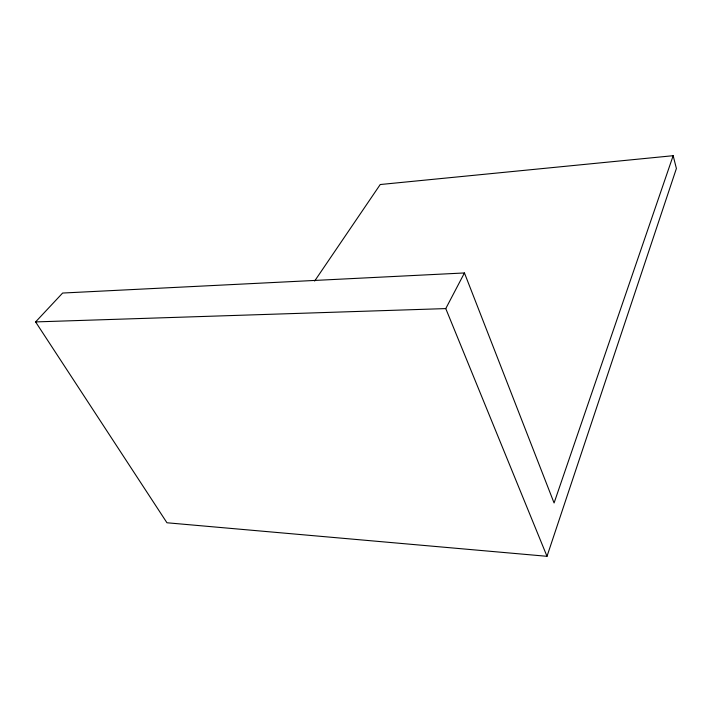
<?xml version="1.0" encoding="UTF-8"?>
<svg xmlns="http://www.w3.org/2000/svg" width="712" height="712" viewBox="0 0 712 712"><rect width="100%" height="100%" fill="white"/><g stroke="black" fill="none" stroke-linecap="round" stroke-linejoin="round"><path stroke-width="1.07" d="M673.16 155.697L554.078 502.983L464.447 272.954L62.629 293.041L35.6 321.913L166.955 522.768L547.003 556.303L676.4 168.495L673.16 155.697L380.226 184.533L314.624 281.062M547.003 556.303L445.765 308.59L464.447 272.954M35.6 321.913L445.765 308.59"/></g></svg>
